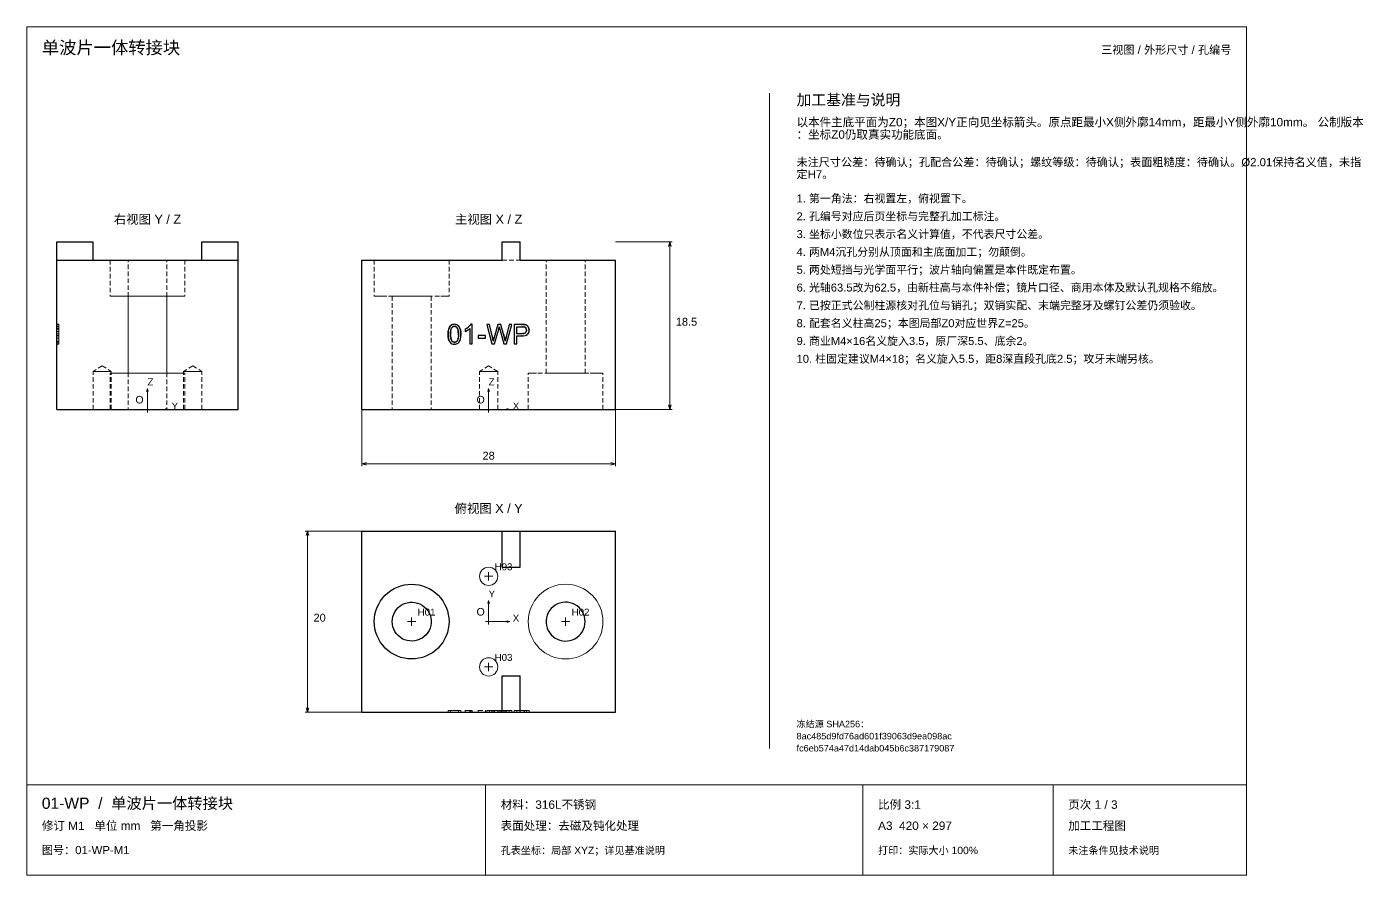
# Paper-space layout '01_三视图' of a CAD drawing. Header units: millimetres. Extents: x 8 to 451, y 8 to 289.
import ezdxf
from ezdxf.enums import TextEntityAlignment as Align

# ---------------------------------------------------------------- set-up
doc = ezdxf.new("R2010")
doc.units = ezdxf.units.MM
doc.linetypes.add('WP_HIDDEN', pattern=[2.3, 1.5, -0.8])
for name, color, linetype, lineweight in [('ANNOTATIONS', 7, 'CONTINUOUS', 18), ('HIDDEN', 7, 'WP_HIDDEN', 13), ('VISIBLE', 7, 'CONTINUOUS', 25)]:
    doc.layers.add(name, color=color, linetype=linetype, lineweight=lineweight)
doc.styles.add('CJK', font='Arial Unicode.ttf')

psp = doc.layouts.new('01_三视图')

# ---------------------------------------------------------------- linework, layer by layer
at = {"layer": 'ANNOTATIONS'}
for p, q in [((412, 289), (8, 289)), ((8, 289), (8, 8)), ((412, 8), (412, 289)), ((254, 50), (254, 267)), ((203, 217.75), (221.8, 217.75)), ((221, 217.75), (220.58, 216.25)), ((221, 162.25), (221, 217.75)), ((221, 217.75), (221.42, 216.25)), ((48, 169.25), (47.72, 168.25)), ((48, 162.25), (48, 169.25)), ((48, 169.25), (48.28, 168.25)), ((161, 169.25), (160.72, 168.25)), ((161, 162.25), (161, 169.25)), ((161, 169.25), (161.28, 168.25)), ((47, 162.25), (49, 162.25)), ((48, 161.25), (48, 163.25)), ((48, 162.25), (55, 162.25)), ((55, 162.25), (54, 162.53)), ((55, 162.25), (54, 161.97)), ((119, 162.25), (119, 143.45)), ((160, 162.25), (162, 162.25)), ((161, 161.25), (161, 163.25)), ((161, 162.25), (168, 162.25)), ((168, 162.25), (167, 162.53)), ((168, 162.25), (167, 161.97)), ((203, 162.25), (203, 143.45)), ((203, 162.25), (221.8, 162.25)), ((221, 162.25), (220.58, 163.75)), ((221, 162.25), (221.42, 163.75)), ((119, 144.25), (120.5, 144.67)), ((119, 144.25), (203, 144.25)), ((119, 144.25), (120.5, 143.83)), ((203, 144.25), (201.5, 144.67)), ((203, 144.25), (201.5, 143.83)), ((119, 122), (100.2, 122)), ((101, 122), (100.58, 120.5)), ((101, 62), (101, 122)), ((101, 122), (101.42, 120.5)), ((159.6, 107), (162.4, 107)), ((161, 105.6), (161, 108.4)), ((161, 99), (160.72, 98)), ((161, 92), (161, 99)), ((161, 99), (161.28, 98)), ((135.5, 90.6), (135.5, 93.4)), ((161, 91), (161, 93)), ((186.5, 90.6), (186.5, 93.4)), ((134.1, 92), (136.9, 92)), ((160, 92), (162, 92)), ((161, 92), (168, 92)), ((168, 92), (167, 92.28)), ((168, 92), (167, 91.72)), ((185.1, 92), (187.9, 92)), ((159.6, 77), (162.4, 77)), ((161, 75.6), (161, 78.4)), ((119, 62), (100.2, 62)), ((101, 62), (100.58, 63.5)), ((101, 62), (101.42, 63.5)), ((8, 38), (412, 38)), ((160, 8), (160, 38)), ((285, 8), (285, 38)), ((348, 8), (348, 38)), ((8, 8), (412, 8))]:
    psp.add_line(p, q, dxfattribs=at)
at = {"layer": 'HIDDEN'}
for points in [[(18, 211.75), (30, 211.75)], [(35.62, 211.75), (35.7, 211.75), (35.94, 211.75), (36.32, 211.75), (36.85, 211.75), (37.52, 211.75), (38.32, 211.75), (39.25, 211.75), (40.28, 211.75), (41.42, 211.75), (42.63, 211.75), (43.91, 211.75), (45.25, 211.75), (46.61, 211.75), (48, 211.75)], [(35.62, 211.75), (35.62, 199.75)], [(60.38, 211.75), (60.06, 211.75), (59.15, 211.75), (57.68, 211.75), (55.72, 211.75), (53.37, 211.75), (50.75, 211.75), (48, 211.75), (45.25, 211.75), (42.63, 211.75), (40.28, 211.75), (38.32, 211.75), (36.85, 211.75), (35.94, 211.75), (35.62, 211.75)], [(54.45, 211.75), (54.29, 211.75), (53.81, 211.75), (53.04, 211.75), (52.02, 211.75), (50.8, 211.75), (49.44, 211.75), (48, 211.75), (46.56, 211.75), (45.2, 211.75), (43.98, 211.75), (42.96, 211.75), (42.19, 211.75), (41.71, 211.75), (41.55, 211.75)], [(41.55, 211.75), (41.59, 211.75), (41.71, 211.75), (41.91, 211.75), (42.19, 211.75), (42.54, 211.75), (42.96, 211.75), (43.44, 211.75), (43.98, 211.75), (44.57, 211.75), (45.2, 211.75), (45.87, 211.75), (46.56, 211.75), (47.28, 211.75), (48, 211.75)], [(41.55, 174.25), (41.55, 211.75)], [(48, 211.75), (49.39, 211.75), (50.75, 211.75), (52.09, 211.75), (53.37, 211.75), (54.58, 211.75), (55.72, 211.75), (56.75, 211.75), (57.68, 211.75), (58.48, 211.75), (59.15, 211.75), (59.68, 211.75), (60.06, 211.75), (60.3, 211.75), (60.38, 211.75)], [(48, 211.75), (48.72, 211.75), (49.44, 211.75), (50.13, 211.75), (50.8, 211.75), (51.43, 211.75), (52.02, 211.75), (52.56, 211.75), (53.04, 211.75), (53.46, 211.75), (53.81, 211.75), (54.09, 211.75), (54.29, 211.75), (54.41, 211.75), (54.45, 211.75)], [(54.45, 174.25), (54.45, 211.75)], [(60.38, 211.75), (60.38, 199.75)], [(66, 211.75), (78, 211.75)], [(123.12, 211.75), (123.44, 211.75), (124.35, 211.75), (125.82, 211.75), (127.78, 211.75), (130.13, 211.75), (132.75, 211.75), (135.5, 211.75), (138.25, 211.75), (140.87, 211.75), (143.22, 211.75), (145.18, 211.75), (146.65, 211.75), (147.56, 211.75), (147.88, 211.75)], [(123.12, 211.75), (123.12, 199.75)], [(147.88, 211.75), (147.88, 199.75)], [(165.5, 211.75), (171.5, 211.75)], [(192.95, 211.75), (192.79, 211.75), (192.31, 211.75), (191.54, 211.75), (190.52, 211.75), (189.3, 211.75), (187.94, 211.75), (186.5, 211.75), (185.06, 211.75), (183.7, 211.75), (182.48, 211.75), (181.46, 211.75), (180.69, 211.75), (180.21, 211.75), (180.05, 211.75)], [(180.05, 174.25), (180.05, 211.75)], [(192.95, 174.25), (192.95, 211.75)], [(35.62, 199.75), (35.7, 199.75), (35.94, 199.75), (36.32, 199.75), (36.85, 199.75), (37.52, 199.75), (38.32, 199.75), (39.25, 199.75), (40.28, 199.75), (41.42, 199.75), (42.63, 199.75), (43.91, 199.75), (45.25, 199.75), (46.61, 199.75), (48, 199.75)], [(60.38, 199.75), (60.06, 199.75), (59.15, 199.75), (57.68, 199.75), (55.72, 199.75), (53.37, 199.75), (50.75, 199.75), (48, 199.75), (45.25, 199.75), (42.63, 199.75), (40.28, 199.75), (38.32, 199.75), (36.85, 199.75), (35.94, 199.75), (35.62, 199.75)], [(54.45, 199.75), (54.29, 199.75), (53.81, 199.75), (53.04, 199.75), (52.02, 199.75), (50.8, 199.75), (49.44, 199.75), (48, 199.75), (46.56, 199.75), (45.2, 199.75), (43.98, 199.75), (42.96, 199.75), (42.19, 199.75), (41.71, 199.75), (41.55, 199.75)], [(41.55, 199.75), (41.59, 199.75), (41.71, 199.75), (41.91, 199.75), (42.19, 199.75), (42.54, 199.75), (42.96, 199.75), (43.44, 199.75), (43.98, 199.75), (44.57, 199.75), (45.2, 199.75), (45.87, 199.75), (46.56, 199.75), (47.28, 199.75), (48, 199.75)], [(41.55, 199.75), (41.55, 162.25)], [(48, 199.75), (49.39, 199.75), (50.75, 199.75), (52.09, 199.75), (53.37, 199.75), (54.58, 199.75), (55.72, 199.75), (56.75, 199.75), (57.68, 199.75), (58.48, 199.75), (59.15, 199.75), (59.68, 199.75), (60.06, 199.75), (60.3, 199.75), (60.38, 199.75)], [(48, 199.75), (48.72, 199.75), (49.44, 199.75), (50.13, 199.75), (50.8, 199.75), (51.43, 199.75), (52.02, 199.75), (52.56, 199.75), (53.04, 199.75), (53.46, 199.75), (53.81, 199.75), (54.09, 199.75), (54.29, 199.75), (54.41, 199.75), (54.45, 199.75)], [(54.45, 199.75), (54.45, 162.25)], [(123.12, 199.75), (123.44, 199.75), (124.35, 199.75), (125.82, 199.75), (127.78, 199.75), (130.13, 199.75), (132.75, 199.75), (135.5, 199.75), (138.25, 199.75), (140.87, 199.75), (143.22, 199.75), (145.18, 199.75), (146.65, 199.75), (147.56, 199.75), (147.88, 199.75)], [(129.05, 199.75), (129.05, 162.25)], [(129.05, 199.75), (129.21, 199.75), (129.69, 199.75), (130.46, 199.75), (131.48, 199.75), (132.7, 199.75), (134.06, 199.75), (135.5, 199.75), (136.94, 199.75), (138.3, 199.75), (139.52, 199.75), (140.54, 199.75), (141.31, 199.75), (141.79, 199.75), (141.95, 199.75)], [(141.95, 199.75), (141.95, 162.25)], [(18, 190.45), (18, 190.43), (18, 190.36), (18, 190.24), (18, 190.07)], [(18, 190.24), (18, 190.4), (18, 190.45)], [(18, 183.96), (18, 190.45)], [(18, 190.45), (18, 189.59)], [(18, 190.45), (18.6, 190.45)], [(18, 190.42), (18, 183.96)], [(18, 190.42), (18, 186.27)], [(18, 187.15), (18, 190.42)], [(18, 190.42), (18, 186.06)], [(18, 186.19), (18, 190.42)], [(18, 190.36), (18, 190.41), (18, 190.42)], [(18, 190.42), (18.6, 190.42)], [(18.6, 190.07), (18.6, 190.24), (18.6, 190.36), (18.6, 190.43), (18.6, 190.45)], [(18.6, 190.45), (18.6, 190.4), (18.6, 190.24)], [(18.6, 189.59), (18.6, 190.45)], [(18.6, 190.45), (18.6, 183.96)], [(18.6, 190.42), (18.6, 186.19)], [(18.6, 186.06), (18.6, 190.42)], [(18.6, 190.42), (18.6, 187.15)], [(18.6, 186.27), (18.6, 190.42)], [(18.6, 190.42), (18.6, 183.96)], [(18.6, 190.42), (18.6, 190.41), (18.6, 190.36)], [(149.08, 190.37), (149.3, 190.42)], [(149.3, 190.42), (149.38, 190.43)], [(149.48, 190.44), (149.69, 190.45)], [(149.69, 190.45), (149.88, 190.44)], [(149.88, 190.44), (149.94, 190.44)], [(150.15, 190.4), (150.39, 190.34), (150.61, 190.24)], [(172.07, 190.42), (172.42, 190.41)], [(172.75, 190.38), (172.9, 190.36)], [(18, 190.06), (18, 190.25), (18, 190.36)], [(18, 190.36), (18.6, 190.36)], [(18, 189.64), (18, 189.98), (18, 190.24)], [(18, 190.07), (18, 189.86), (18, 189.61), (18, 189.32), (18, 188.99)], [(18, 189.44), (18, 189.79), (18, 190.06)], [(18, 189.79), (18, 189.76), (18, 189.66), (18, 189.5), (18, 189.27)], [(18, 189.79), (18.6, 189.79)], [(18, 189.33), (18, 189.53), (18, 189.68), (18, 189.76), (18, 189.79)], [(18, 187.35), (18, 189.66)], [(18, 189.66), (18.6, 189.66)], [(18, 189.66), (18, 189.6)], [(18, 188.68), (18, 189.2), (18, 189.64)], [(18, 188.88), (18, 189.23), (18, 189.64)], [(18, 189.64), (18, 189.54), (18, 189.38), (18, 189.16), (18, 188.88)], [(18, 189.64), (18.6, 189.64)], [(18, 189.6), (18, 189.46), (18, 189.22)], [(18, 189.6), (18.6, 189.6)], [(18, 189.59), (18, 189.17), (18, 188.83)], [(18, 188.55), (18, 189.01), (18, 189.44)], [(18, 187.15), (18, 187.81), (18, 188.41), (18, 188.93), (18, 189.15), (18, 189.33)], [(18, 189.27), (18, 189.1), (18, 188.89), (18, 188.39), (18, 187.8), (18, 187.15)], [(18, 189.22), (18, 188.9), (18, 188.53)], [(18, 189.02), (18, 183.96)], [(18, 188.47), (18, 189.02)], [(18, 189.02), (18.6, 189.02)], [(18, 188.99), (18, 188.6), (18, 188.15), (18, 187.67), (18, 187.15)], [(18, 183.96), (18, 188.88)], [(18, 188.83), (18, 188.06)], [(18, 188.83), (18.6, 188.83)], [(18, 187.15), (18, 187.59), (18, 187.99), (18, 188.36), (18, 188.68)], [(18, 187.16), (18, 187.46), (18, 187.8), (18, 188.55)], [(18, 188.53), (18, 188.03), (18, 187.83), (18, 187.66)], [(18, 188.06), (18, 188.23), (18, 188.47)], [(18, 188.06), (18.6, 188.06)], [(18, 187.66), (18, 187.52), (18, 187.42), (18, 187.37), (18, 187.35)], [(18, 187.35), (18.6, 187.35)], [(18, 186.59), (18, 186.62), (18, 186.72), (18, 186.89), (18, 187.16)], [(18, 187.15), (18, 186.38), (18, 185.67), (18, 185.04), (18, 184.76), (18, 184.52)], [(18, 185.31), (18, 185.71), (18, 186.15), (18, 186.63), (18, 187.15)], [(18, 184.86), (18, 185.99), (18, 187.15)], [(18, 185.03), (18, 185.2), (18, 185.4), (18, 185.9), (18, 186.49), (18, 187.15)], [(18, 187.15), (18, 186.5), (18, 185.91), (18, 185.41), (18, 185.2), (18, 185.03)], [(18, 186.7), (18, 185.9)], [(18, 186.7), (18.6, 186.7)], [(18, 183.96), (18, 186.59)], [(18, 186.59), (18.6, 186.59)], [(18, 186.27), (18, 185.53), (18, 184.86)], [(18, 184.86), (18, 186.19)], [(18, 186.06), (18, 186), (18, 185.91), (18, 185.65), (18, 185.29), (18, 184.86)], [(18.6, 190.36), (18.6, 190.25), (18.6, 190.06)], [(18.6, 190.24), (18.6, 189.98), (18.6, 189.64)], [(18.6, 188.99), (18.6, 189.32), (18.6, 189.61), (18.6, 189.86), (18.6, 190.07)], [(18.6, 190.06), (18.6, 189.79), (18.6, 189.44)], [(18.6, 189.27), (18.6, 189.5), (18.6, 189.66), (18.6, 189.76), (18.6, 189.79)], [(18.6, 189.79), (18.6, 189.76), (18.6, 189.68), (18.6, 189.53), (18.6, 189.33)], [(18.6, 189.66), (18.6, 187.35)], [(18.6, 189.6), (18.6, 189.66)], [(18.6, 189.64), (18.6, 189.2), (18.6, 188.68)], [(18.6, 188.88), (18.6, 189.16), (18.6, 189.38), (18.6, 189.54), (18.6, 189.64)], [(18.6, 189.64), (18.6, 189.23), (18.6, 188.88)], [(18.6, 189.22), (18.6, 189.46), (18.6, 189.6)], [(18.6, 188.83), (18.6, 189.17), (18.6, 189.59)], [(18.6, 189.44), (18.6, 189.01), (18.6, 188.55)], [(18.6, 189.33), (18.6, 189.17), (18.6, 188.97), (18.6, 188.75), (18.6, 188.49), (18.6, 188.2), (18.6, 187.88), (18.6, 187.53), (18.6, 187.15)], [(18.6, 187.15), (18.6, 187.53), (18.6, 187.88), (18.6, 188.19), (18.6, 188.48), (18.6, 188.72), (18.6, 188.94), (18.6, 189.12), (18.6, 189.27)], [(18.6, 188.53), (18.6, 188.9), (18.6, 189.22)], [(18.6, 183.96), (18.6, 189.02)], [(18.6, 189.02), (18.6, 188.47)], [(18.6, 187.15), (18.6, 187.69), (18.6, 188.18), (18.6, 188.62), (18.6, 188.99)], [(18.6, 183.96), (18.6, 188.88)], [(18.6, 188.06), (18.6, 188.83)], [(18.6, 188.68), (18.6, 188.37), (18.6, 188.01), (18.6, 187.6), (18.6, 187.15)], [(18.6, 188.55), (18.6, 188.16), (18.6, 187.79), (18.6, 187.46), (18.6, 187.16)], [(18.6, 187.66), (18.6, 187.83), (18.6, 188.03), (18.6, 188.26), (18.6, 188.53)], [(18.6, 188.47), (18.6, 188.23), (18.6, 188.06)], [(18.6, 187.35), (18.6, 187.37), (18.6, 187.43), (18.6, 187.52), (18.6, 187.66)], [(18.6, 187.16), (18.6, 186.91), (18.6, 186.73), (18.6, 186.62), (18.6, 186.59)], [(18.6, 187.15), (18.6, 186.61), (18.6, 186.12), (18.6, 185.69), (18.6, 185.31)], [(18.6, 184.52), (18.6, 184.74), (18.6, 184.99), (18.6, 185.27), (18.6, 185.58), (18.6, 185.92), (18.6, 186.3), (18.6, 186.71), (18.6, 187.15)], [(18.6, 187.15), (18.6, 185.97), (18.6, 184.86)], [(18.6, 187.15), (18.6, 186.77), (18.6, 186.42), (18.6, 186.1), (18.6, 185.82), (18.6, 185.57), (18.6, 185.36), (18.6, 185.18), (18.6, 185.03)], [(18.6, 185.03), (18.6, 185.18), (18.6, 185.36), (18.6, 185.58), (18.6, 185.83), (18.6, 186.11), (18.6, 186.42), (18.6, 186.77), (18.6, 187.15)], [(18.6, 186.7), (18.6, 185.9)], [(18.6, 186.59), (18.6, 183.96)], [(18.6, 184.86), (18.6, 185.52), (18.6, 186.27)], [(18.6, 186.19), (18.6, 184.86)], [(18.6, 184.86), (18.6, 185.33), (18.6, 185.68), (18.6, 185.92), (18.6, 186.06)], [(147.59, 187.15), (147.59, 187.27)], [(147.7, 188.51), (147.78, 188.87)], [(148.34, 189.9), (148.52, 190.07)], [(148.4, 187.38), (148.4, 187.28)], [(148.41, 186.8), (148.44, 186.27)], [(148.46, 188.17), (148.43, 187.88)], [(148.74, 189.22), (148.57, 188.77), (148.46, 188.18)], [(148.72, 190.21), (148.76, 190.23)], [(149.45, 189.77), (149.14, 189.65), (148.89, 189.43)], [(150.54, 189.36), (150.25, 189.63), (150.09, 189.71), (149.92, 189.77)], [(150.61, 190.24), (150.81, 190.11)], [(150.86, 190.08), (151.08, 189.87)], [(150.91, 185.92), (150.98, 186.85)], [(151.25, 189.64), (151.44, 189.3), (151.59, 188.91)], [(151.8, 186.8), (151.73, 186.06), (151.61, 185.44)], [(151.66, 188.68), (151.68, 188.55)], [(151.69, 188.55), (151.74, 188.24)], [(151.8, 187.27), (151.8, 187.15)], [(153.22, 188.83), (153.81, 189.15)], [(153.66, 188.25), (153.22, 188.06)], [(153.81, 188.34), (153.7, 188.28)], [(154.8, 189.02), (154.56, 188.81), (154.26, 188.6)], [(154.81, 190.03), (154.95, 190.22)], [(162.65, 185.46), (162.8, 186.06)], [(164.45, 189.34), (164.33, 188.88)], [(164.6, 189.33), (164.52, 189.64)], [(164.6, 189.32), (164.6, 189.33)], [(166.07, 186.84), (166.11, 186.7)], [(166.11, 186.7), (166.27, 186.02)], [(166.71, 185.89), (166.75, 186.04)], [(172.01, 187.35), (172.41, 187.37)], [(172.62, 189.63), (172.2, 189.66)], [(173.89, 187.16), (173.6, 186.93), (173.23, 186.75), (172.76, 186.64), (172.21, 186.59)], [(172.68, 187.42), (172.97, 187.52)], [(173.15, 189.42), (173.01, 189.51)], [(173.18, 187.66), (173.36, 187.86), (173.47, 188.1)], [(173.29, 190.26), (173.51, 190.17), (173.7, 190.06)], [(173.43, 189.05), (173.33, 189.22)], [(173.5, 188.85), (173.48, 188.9)], [(173.52, 188.7), (173.5, 188.85)], [(173.51, 188.28), (173.53, 188.41)], [(173.53, 188.6), (173.52, 188.7)], [(173.84, 189.95), (174, 189.78), (174.13, 189.59)], [(174.14, 189.57), (174.22, 189.44)], [(174.29, 189.27), (174.4, 188.8)], [(174.41, 188.55), (174.39, 188.19), (174.3, 187.85)], [(18, 185.9), (18.6, 185.9)], [(18, 184.23), (18, 184.44), (18, 184.7), (18, 184.99), (18, 185.31)], [(18, 184.5), (18, 184.54), (18, 184.64), (18, 184.8), (18, 185.03)], [(18, 185.03), (18, 184.8), (18, 184.64), (18, 184.54), (18, 184.5)], [(18, 184.86), (18.6, 184.86)], [(18, 184.52), (18, 184.23), (18, 184.02), (18, 183.89), (18, 183.85)], [(18, 184.5), (18.6, 184.5)], [(18, 183.85), (18, 183.87), (18, 183.94), (18, 184.06), (18, 184.23)], [(18, 183.96), (18.6, 183.96)], [(18, 183.85), (18.6, 183.85)], [(18.6, 185.31), (18.6, 184.98), (18.6, 184.69), (18.6, 184.44), (18.6, 184.23)], [(18.6, 185.03), (18.6, 184.8), (18.6, 184.63), (18.6, 184.54), (18.6, 184.5)], [(18.6, 184.5), (18.6, 184.54), (18.6, 184.63), (18.6, 184.8), (18.6, 185.03)], [(18.6, 183.85), (18.6, 183.89), (18.6, 184.02), (18.6, 184.23), (18.6, 184.52)], [(18.6, 184.23), (18.6, 184.06), (18.6, 183.95), (18.6, 183.87), (18.6, 183.85)], [(149.69, 183.85), (149.25, 183.89), (148.86, 184.02), (148.52, 184.23), (148.23, 184.52)], [(148.85, 184.93), (149.13, 184.67), (149.29, 184.58), (149.46, 184.53)], [(149.93, 184.53), (150.1, 184.59), (150.26, 184.67), (150.54, 184.94)], [(150.59, 184.05), (150.29, 183.93), (149.96, 183.86)], [(150.87, 184.23), (150.61, 184.06)], [(150.68, 185.14), (150.84, 185.57)], [(151.48, 185.07), (151.21, 184.6), (151.05, 184.4), (150.87, 184.23)], [(151.52, 185.19), (151.48, 185.07)], [(162.38, 185.53), (162.51, 184.86)], [(166.29, 185.94), (166.44, 185.15)], [(166.49, 184.86), (166.59, 185.33)], [(166.6, 185.4), (166.65, 185.62)], [(166.65, 185.62), (166.67, 185.71)], [(33, 176.66), (29.98, 174.85)], [(29.98, 174.85), (30, 174.85), (30.06, 174.85), (30.15, 174.85), (30.28, 174.85), (30.45, 174.85), (30.64, 174.85), (30.87, 174.85), (31.12, 174.85), (31.4, 174.85), (31.69, 174.85), (32, 174.85), (32.33, 174.85), (32.66, 174.85), (33, 174.85)], [(29.98, 162.25), (29.98, 174.85)], [(36.02, 174.85), (35.94, 174.85), (35.72, 174.85), (35.36, 174.85), (34.88, 174.85), (34.31, 174.85), (33.67, 174.85), (33, 174.85), (32.33, 174.85), (31.69, 174.85), (31.12, 174.85), (30.64, 174.85), (30.28, 174.85), (30.06, 174.85), (29.98, 174.85)], [(33, 176.66), (36.02, 174.85)], [(33, 174.85), (33.34, 174.85), (33.67, 174.85), (34, 174.85), (34.31, 174.85), (34.6, 174.85), (34.88, 174.85), (35.13, 174.85), (35.36, 174.85), (35.55, 174.85), (35.72, 174.85), (35.85, 174.85), (35.94, 174.85), (36, 174.85), (36.02, 174.85)], [(35.62, 174.25), (35.7, 174.25), (35.94, 174.25), (36.32, 174.25), (36.85, 174.25), (37.52, 174.25), (38.32, 174.25), (39.25, 174.25), (40.28, 174.25), (41.42, 174.25), (42.63, 174.25), (43.91, 174.25), (45.25, 174.25), (46.61, 174.25), (48, 174.25)], [(35.62, 162.25), (35.62, 174.25)], [(60.38, 174.25), (60.06, 174.25), (59.15, 174.25), (57.68, 174.25), (55.72, 174.25), (53.37, 174.25), (50.75, 174.25), (48, 174.25), (45.25, 174.25), (42.63, 174.25), (40.28, 174.25), (38.32, 174.25), (36.85, 174.25), (35.94, 174.25), (35.62, 174.25)], [(36.02, 162.25), (36.02, 174.85)], [(54.45, 174.25), (54.29, 174.25), (53.81, 174.25), (53.04, 174.25), (52.02, 174.25), (50.8, 174.25), (49.44, 174.25), (48, 174.25), (46.56, 174.25), (45.2, 174.25), (43.98, 174.25), (42.96, 174.25), (42.19, 174.25), (41.71, 174.25), (41.55, 174.25)], [(41.55, 174.25), (41.59, 174.25), (41.71, 174.25), (41.91, 174.25), (42.19, 174.25), (42.54, 174.25), (42.96, 174.25), (43.44, 174.25), (43.98, 174.25), (44.57, 174.25), (45.2, 174.25), (45.87, 174.25), (46.56, 174.25), (47.28, 174.25), (48, 174.25)], [(48, 174.25), (48.72, 174.25), (49.44, 174.25), (50.13, 174.25), (50.8, 174.25), (51.43, 174.25), (52.02, 174.25), (52.56, 174.25), (53.04, 174.25), (53.46, 174.25), (53.81, 174.25), (54.09, 174.25), (54.29, 174.25), (54.41, 174.25), (54.45, 174.25)], [(48, 174.25), (49.39, 174.25), (50.75, 174.25), (52.09, 174.25), (53.37, 174.25), (54.58, 174.25), (55.72, 174.25), (56.75, 174.25), (57.68, 174.25), (58.48, 174.25), (59.15, 174.25), (59.68, 174.25), (60.06, 174.25), (60.3, 174.25), (60.38, 174.25)], [(63, 176.66), (59.98, 174.85)], [(66.02, 174.85), (65.94, 174.85), (65.72, 174.85), (65.36, 174.85), (64.88, 174.85), (64.31, 174.85), (63.67, 174.85), (63, 174.85), (62.33, 174.85), (61.69, 174.85), (61.12, 174.85), (60.64, 174.85), (60.28, 174.85), (60.06, 174.85), (59.98, 174.85)], [(59.98, 174.85), (60, 174.85), (60.06, 174.85), (60.15, 174.85), (60.28, 174.85), (60.45, 174.85), (60.64, 174.85), (60.87, 174.85), (61.12, 174.85), (61.4, 174.85), (61.69, 174.85), (62, 174.85), (62.33, 174.85), (62.66, 174.85), (63, 174.85)], [(59.98, 162.25), (59.98, 174.85)], [(60.38, 162.25), (60.38, 174.25)], [(63, 176.66), (66.02, 174.85)], [(63, 174.85), (63.34, 174.85), (63.67, 174.85), (64, 174.85), (64.31, 174.85), (64.6, 174.85), (64.88, 174.85), (65.13, 174.85), (65.36, 174.85), (65.55, 174.85), (65.72, 174.85), (65.85, 174.85), (65.94, 174.85), (66, 174.85), (66.02, 174.85)], [(66.02, 162.25), (66.02, 174.85)], [(161, 176.66), (157.99, 174.85)], [(164.01, 174.85), (163.94, 174.85), (163.72, 174.85), (163.36, 174.85), (162.88, 174.85), (162.31, 174.85), (161.67, 174.85), (161, 174.85), (160.33, 174.85), (159.69, 174.85), (159.12, 174.85), (158.64, 174.85), (158.28, 174.85), (158.06, 174.85), (157.99, 174.85)], [(157.99, 162.25), (157.99, 174.85)], [(164.01, 174.85), (161, 176.66)], [(164.01, 162.25), (164.01, 174.85)], [(198.88, 174.25), (198.56, 174.25), (197.65, 174.25), (196.18, 174.25), (194.22, 174.25), (191.87, 174.25), (189.25, 174.25), (186.5, 174.25), (183.75, 174.25), (181.13, 174.25), (178.78, 174.25), (176.82, 174.25), (175.35, 174.25), (174.44, 174.25), (174.12, 174.25)], [(174.12, 162.25), (174.12, 174.25)], [(192.95, 174.25), (192.79, 174.25), (192.31, 174.25), (191.54, 174.25), (190.52, 174.25), (189.3, 174.25), (187.94, 174.25), (186.5, 174.25), (185.06, 174.25), (183.7, 174.25), (182.48, 174.25), (181.46, 174.25), (180.69, 174.25), (180.21, 174.25), (180.05, 174.25)], [(198.88, 162.25), (198.88, 174.25)], [(29.98, 162.25), (30, 162.25), (30.06, 162.25), (30.15, 162.25), (30.28, 162.25), (30.45, 162.25), (30.64, 162.25), (30.87, 162.25), (31.12, 162.25), (31.4, 162.25), (31.69, 162.25), (32, 162.25), (32.33, 162.25), (32.66, 162.25), (33, 162.25)], [(36.02, 162.25), (35.94, 162.25), (35.72, 162.25), (35.36, 162.25), (34.88, 162.25), (34.31, 162.25), (33.67, 162.25), (33, 162.25), (32.33, 162.25), (31.69, 162.25), (31.12, 162.25), (30.64, 162.25), (30.28, 162.25), (30.06, 162.25), (29.98, 162.25)], [(33, 162.25), (33.34, 162.25), (33.67, 162.25), (34, 162.25), (34.31, 162.25), (34.6, 162.25), (34.88, 162.25), (35.13, 162.25), (35.36, 162.25), (35.55, 162.25), (35.72, 162.25), (35.85, 162.25), (35.94, 162.25), (36, 162.25), (36.02, 162.25)], [(35.62, 162.25), (35.7, 162.25), (35.94, 162.25), (36.32, 162.25), (36.85, 162.25), (37.52, 162.25), (38.32, 162.25), (39.25, 162.25), (40.28, 162.25), (41.42, 162.25), (42.63, 162.25), (43.91, 162.25), (45.25, 162.25), (46.61, 162.25), (48, 162.25)], [(60.38, 162.25), (60.06, 162.25), (59.15, 162.25), (57.68, 162.25), (55.72, 162.25), (53.37, 162.25), (50.75, 162.25), (48, 162.25), (45.25, 162.25), (42.63, 162.25), (40.28, 162.25), (38.32, 162.25), (36.85, 162.25), (35.94, 162.25), (35.62, 162.25)], [(54.45, 162.25), (54.29, 162.25), (53.81, 162.25), (53.04, 162.25), (52.02, 162.25), (50.8, 162.25), (49.44, 162.25), (48, 162.25), (46.56, 162.25), (45.2, 162.25), (43.98, 162.25), (42.96, 162.25), (42.19, 162.25), (41.71, 162.25), (41.55, 162.25)], [(41.55, 162.25), (41.59, 162.25), (41.71, 162.25), (41.91, 162.25), (42.19, 162.25), (42.54, 162.25), (42.96, 162.25), (43.44, 162.25), (43.98, 162.25), (44.57, 162.25), (45.2, 162.25), (45.87, 162.25), (46.56, 162.25), (47.28, 162.25), (48, 162.25)], [(48, 162.25), (48.72, 162.25), (49.44, 162.25), (50.13, 162.25), (50.8, 162.25), (51.43, 162.25), (52.02, 162.25), (52.56, 162.25), (53.04, 162.25), (53.46, 162.25), (53.81, 162.25), (54.09, 162.25), (54.29, 162.25), (54.41, 162.25), (54.45, 162.25)], [(48, 162.25), (49.39, 162.25), (50.75, 162.25), (52.09, 162.25), (53.37, 162.25), (54.58, 162.25), (55.72, 162.25), (56.75, 162.25), (57.68, 162.25), (58.48, 162.25), (59.15, 162.25), (59.68, 162.25), (60.06, 162.25), (60.3, 162.25), (60.38, 162.25)], [(66.02, 162.25), (65.94, 162.25), (65.72, 162.25), (65.36, 162.25), (64.88, 162.25), (64.31, 162.25), (63.67, 162.25), (63, 162.25), (62.33, 162.25), (61.69, 162.25), (61.12, 162.25), (60.64, 162.25), (60.28, 162.25), (60.06, 162.25), (59.98, 162.25)], [(59.98, 162.25), (60, 162.25), (60.06, 162.25), (60.15, 162.25), (60.28, 162.25), (60.45, 162.25), (60.64, 162.25), (60.87, 162.25), (61.12, 162.25), (61.4, 162.25), (61.69, 162.25), (62, 162.25), (62.33, 162.25), (62.66, 162.25), (63, 162.25)], [(63, 162.25), (63.34, 162.25), (63.67, 162.25), (64, 162.25), (64.31, 162.25), (64.6, 162.25), (64.88, 162.25), (65.13, 162.25), (65.36, 162.25), (65.55, 162.25), (65.72, 162.25), (65.85, 162.25), (65.94, 162.25), (66, 162.25), (66.02, 162.25)], [(129.05, 162.25), (129.21, 162.25), (129.69, 162.25), (130.46, 162.25), (131.48, 162.25), (132.7, 162.25), (134.06, 162.25), (135.5, 162.25), (136.94, 162.25), (138.3, 162.25), (139.52, 162.25), (140.54, 162.25), (141.31, 162.25), (141.79, 162.25), (141.95, 162.25)], [(164.01, 162.25), (163.94, 162.25), (163.72, 162.25), (163.36, 162.25), (162.88, 162.25), (162.31, 162.25), (161.67, 162.25), (161, 162.25), (160.33, 162.25), (159.69, 162.25), (159.12, 162.25), (158.64, 162.25), (158.28, 162.25), (158.06, 162.25), (157.99, 162.25)], [(198.88, 162.25), (198.56, 162.25), (197.65, 162.25), (196.18, 162.25), (194.22, 162.25), (191.87, 162.25), (189.25, 162.25), (186.5, 162.25), (183.75, 162.25), (181.13, 162.25), (178.78, 162.25), (176.82, 162.25), (175.35, 162.25), (174.44, 162.25), (174.12, 162.25)], [(119, 122), (203, 122)], [(164.01, 107), (163.96, 107.59), (163.79, 108.15), (163.51, 108.68), (163.13, 109.13), (162.68, 109.51), (162.15, 109.79), (161.59, 109.96), (161, 110.01), (160.41, 109.96), (159.85, 109.79), (159.32, 109.51), (158.87, 109.13), (158.49, 108.68), (158.21, 108.15), (158.04, 107.59), (157.99, 107), (158.04, 106.41), (158.21, 105.85), (158.49, 105.32), (158.87, 104.87), (159.32, 104.49), (159.85, 104.21), (160.41, 104.04), (161, 103.98), (161.59, 104.04), (162.15, 104.21), (162.68, 104.49), (163.13, 104.87), (163.51, 105.32), (163.79, 105.85), (163.96, 106.41), (164.01, 107)], [(198.88, 92), (198.82, 93.21), (198.64, 94.41), (198.34, 95.59), (197.93, 96.74), (197.41, 97.83), (196.79, 98.88), (196.07, 99.85), (195.25, 100.75), (194.35, 101.57), (193.38, 102.29), (192.33, 102.91), (191.24, 103.43), (190.09, 103.84), (188.91, 104.14), (187.71, 104.32), (186.5, 104.38), (185.29, 104.32), (184.09, 104.14), (182.91, 103.84), (181.76, 103.43), (180.67, 102.91), (179.62, 102.29), (178.65, 101.57), (177.75, 100.75), (176.93, 99.85), (176.21, 98.88), (175.59, 97.83), (175.07, 96.74), (174.66, 95.59), (174.36, 94.41), (174.18, 93.21), (174.12, 92), (174.18, 90.79), (174.36, 89.59), (174.66, 88.41), (175.07, 87.26), (175.59, 86.17), (176.21, 85.12), (176.93, 84.15), (177.75, 83.25), (178.65, 82.43), (179.62, 81.71), (180.67, 81.09), (181.76, 80.57), (182.91, 80.16), (184.09, 79.86), (185.29, 79.68), (186.5, 79.62), (187.71, 79.68), (188.91, 79.86), (190.09, 80.16), (191.24, 80.57), (192.33, 81.09), (193.38, 81.71), (194.35, 82.43), (195.25, 83.25), (196.07, 84.15), (196.79, 85.12), (197.41, 86.17), (197.93, 87.26), (198.34, 88.41), (198.64, 89.59), (198.82, 90.79), (198.88, 92)], [(164.01, 77), (163.96, 77.59), (163.79, 78.15), (163.51, 78.68), (163.13, 79.13), (162.68, 79.51), (162.15, 79.79), (161.59, 79.96), (161, 80.02), (160.41, 79.96), (159.85, 79.79), (159.32, 79.51), (158.87, 79.13), (158.49, 78.68), (158.21, 78.15), (158.04, 77.59), (157.99, 77), (158.04, 76.41), (158.21, 75.85), (158.49, 75.32), (158.87, 74.87), (159.32, 74.49), (159.85, 74.21), (160.41, 74.04), (161, 73.98), (161.59, 74.04), (162.15, 74.21), (162.68, 74.49), (163.13, 74.87), (163.51, 75.32), (163.79, 75.85), (163.96, 76.41), (164.01, 77)], [(119, 62), (203, 62)], [(148.23, 62.6), (147.95, 62.6), (147.75, 62.6), (147.63, 62.6), (147.59, 62.6)], [(147.59, 62), (147.59, 62.6)], [(147.59, 62.6), (147.65, 62.6), (147.82, 62.6)], [(147.82, 62), (147.71, 62), (147.64, 62), (147.59, 62)], [(147.59, 62), (147.62, 62), (147.73, 62), (147.92, 62), (148.23, 62)], [(147.82, 62.6), (148.12, 62.6), (148.52, 62.6)], [(148.52, 62), (148.3, 62), (148.11, 62), (147.82, 62)], [(149.69, 62.6), (149.25, 62.6), (148.86, 62.6), (148.52, 62.6), (148.23, 62.6)], [(148.23, 62), (148.52, 62), (148.86, 62), (149.26, 62), (149.69, 62)], [(148.4, 62.6), (148.43, 62.6), (148.49, 62.6), (148.61, 62.6), (148.77, 62.6)], [(148.81, 62.6), (148.63, 62.6), (148.5, 62.6), (148.43, 62.6), (148.4, 62.6)], [(148.4, 62), (148.4, 62.6)], [(148.77, 62), (148.6, 62), (148.48, 62), (148.42, 62), (148.4, 62)], [(148.4, 62), (148.42, 62), (148.49, 62), (148.62, 62), (148.81, 62)], [(148.52, 62.6), (148.77, 62.6), (149.05, 62.6), (149.36, 62.6), (149.69, 62.6)], [(149.69, 62), (149.05, 62), (148.52, 62)], [(148.77, 62.6), (149.19, 62.6), (149.69, 62.6)], [(149.69, 62), (149.19, 62), (148.77, 62)], [(149.68, 62.6), (149.19, 62.6), (148.81, 62.6)], [(148.81, 62), (149.19, 62), (149.68, 62)], [(150.61, 62.6), (150.19, 62.6), (149.68, 62.6)], [(149.68, 62), (150.2, 62), (150.61, 62)], [(149.69, 62.6), (150.18, 62.6), (150.61, 62.6)], [(150.87, 62.6), (150.62, 62.6), (150.34, 62.6), (150.03, 62.6), (149.69, 62.6)], [(149.69, 62.6), (150.2, 62.6), (150.61, 62.6)], [(149.69, 62), (150.34, 62), (150.62, 62), (150.87, 62)], [(150.61, 62), (150.18, 62), (149.69, 62)], [(150.61, 62), (150.2, 62), (149.69, 62)], [(150.61, 62.6), (150.96, 62.6), (151.25, 62.6)], [(150.61, 62.6), (150.78, 62.6), (150.89, 62.6), (150.96, 62.6), (150.99, 62.6)], [(151.25, 62), (150.96, 62), (150.61, 62)], [(150.99, 62), (150.97, 62), (150.91, 62), (150.79, 62), (150.61, 62)], [(150.61, 62), (150.79, 62), (150.91, 62), (150.97, 62), (150.99, 62)], [(151.57, 62.6), (151.28, 62.6), (150.87, 62.6)], [(150.87, 62), (151.09, 62), (151.28, 62), (151.44, 62), (151.57, 62)], [(150.99, 62), (150.99, 62.6)], [(151.25, 62.6), (151.48, 62.6), (151.66, 62.6)], [(151.66, 62), (151.48, 62), (151.25, 62)], [(151.8, 62.6), (151.74, 62.6), (151.57, 62.6)], [(151.57, 62), (151.67, 62), (151.75, 62), (151.8, 62)], [(151.66, 62.6), (151.76, 62.6), (151.8, 62.6)], [(151.8, 62), (151.77, 62), (151.66, 62)], [(151.8, 62), (151.8, 62.6)], [(154.05, 62.6), (153.61, 62.6), (153.22, 62.6)], [(153.22, 62), (153.22, 62.6)], [(153.22, 62.6), (153.84, 62.6), (154.38, 62.6)], [(154.38, 62), (153.84, 62), (153.22, 62)], [(153.22, 62), (153.61, 62), (154.05, 62)], [(154.8, 62.6), (154.47, 62.6), (154.05, 62.6)], [(154.05, 62), (154.47, 62), (154.8, 62)], [(154.38, 62.6), (154.61, 62.6), (154.81, 62.6), (154.96, 62.6), (155.09, 62.6)], [(155.09, 62), (154.96, 62), (154.8, 62), (154.61, 62), (154.38, 62)], [(154.8, 62), (154.8, 62.6)], [(155.6, 62.6), (154.8, 62.6)], [(154.8, 62), (155.6, 62)], [(155.09, 62), (155.09, 62.6)], [(155.09, 62.6), (155.6, 62.6)], [(155.6, 62), (155.09, 62)], [(155.6, 62), (155.6, 62.6)], [(157.54, 62), (157.54, 62.6)], [(157.54, 62.6), (159.98, 62.6)], [(159.98, 62), (157.54, 62)], [(159.98, 62), (159.98, 62.6)], [(160.37, 62), (160.37, 62.6)], [(160.37, 62.6), (161.25, 62.6)], [(162.09, 62.6), (160.37, 62.6)], [(161.25, 62), (160.37, 62)], [(160.37, 62), (162.09, 62)], [(161.25, 62), (161.25, 62.6)], [(161.25, 62.6), (162.23, 62.6)], [(162.23, 62), (161.25, 62)], [(162.96, 62.6), (162.09, 62.6)], [(162.09, 62), (162.09, 62.6)], [(162.09, 62), (162.96, 62)], [(162.23, 62.6), (162.51, 62.6)], [(162.51, 62), (162.23, 62)], [(162.51, 62), (162.51, 62.6)], [(162.51, 62.6), (162.7, 62.6), (162.8, 62.6)], [(162.8, 62), (162.69, 62), (162.51, 62)], [(162.8, 62.6), (164.03, 62.6)], [(164.03, 62), (162.8, 62)], [(164.33, 62.6), (162.96, 62.6)], [(162.96, 62), (162.96, 62.6)], [(162.96, 62), (164.33, 62)], [(164.03, 62), (164.03, 62.6)], [(164.03, 62.6), (165.06, 62.6)], [(165.06, 62), (164.03, 62)], [(164.52, 62.6), (164.33, 62.6)], [(164.33, 62), (164.52, 62)], [(164.72, 62.6), (164.59, 62.6), (164.52, 62.6)], [(164.52, 62), (164.52, 62.6)], [(164.52, 62), (164.59, 62), (164.72, 62)], [(166.09, 62.6), (164.72, 62.6)], [(164.72, 62), (166.09, 62)], [(165.06, 62), (165.06, 62.6)], [(165.06, 62.6), (165.98, 62.6)], [(165.98, 62), (165.06, 62)], [(165.98, 62.6), (166.28, 62.6), (166.49, 62.6)], [(166.49, 62), (166.28, 62), (165.98, 62)], [(166.91, 62.6), (166.09, 62.6)], [(166.09, 62), (166.09, 62.6)], [(166.09, 62), (166.91, 62)], [(166.49, 62), (166.49, 62.6)], [(166.49, 62.6), (166.63, 62.6), (166.81, 62.6)], [(166.81, 62), (166.63, 62), (166.49, 62)], [(166.81, 62.6), (167.82, 62.6)], [(167.82, 62), (166.81, 62)], [(168.68, 62.6), (166.91, 62.6)], [(166.91, 62), (166.91, 62.6)], [(166.91, 62), (168.68, 62)], [(167.82, 62), (167.82, 62.6)], [(167.82, 62.6), (168.68, 62.6)], [(168.68, 62), (167.82, 62)], [(168.68, 62), (168.68, 62.6)], [(169.48, 62), (169.48, 62.6)], [(169.48, 62.6), (171.92, 62.6)], [(170.34, 62.6), (169.48, 62.6)], [(171.92, 62), (169.48, 62)], [(169.48, 62), (170.34, 62)], [(171.99, 62.6), (170.34, 62.6)], [(170.34, 62), (170.34, 62.6)], [(170.34, 62.6), (172.01, 62.6)], [(171.99, 62.6), (170.34, 62.6)], [(170.34, 62), (171.99, 62)], [(172.01, 62), (170.34, 62)], [(170.34, 62), (171.99, 62)], [(171.92, 62.6), (172.22, 62.6), (172.49, 62.6), (172.71, 62.6), (172.9, 62.6)], [(172.9, 62), (172.71, 62), (172.48, 62), (172.21, 62), (171.92, 62)], [(173.89, 62.6), (173.57, 62.6), (173.15, 62.6), (172.63, 62.6), (171.99, 62.6)], [(172.79, 62.6), (172.66, 62.6), (172.48, 62.6), (172.26, 62.6), (171.99, 62.6)], [(171.99, 62), (172.58, 62), (173.11, 62), (173.55, 62), (173.89, 62)], [(171.99, 62), (172.25, 62), (172.47, 62), (172.65, 62), (172.79, 62)], [(172.01, 62.6), (172.39, 62.6), (172.72, 62.6), (172.98, 62.6), (173.18, 62.6)], [(173.18, 62), (172.97, 62), (172.7, 62), (172.38, 62), (172.01, 62)], [(173.33, 62.6), (173.09, 62.6), (172.79, 62.6)], [(172.79, 62), (172.79, 62.6)], [(172.79, 62), (173.09, 62), (173.33, 62)], [(172.9, 62), (172.9, 62.6)], [(172.9, 62.6), (173.34, 62.6), (173.7, 62.6)], [(173.7, 62), (173.34, 62), (172.9, 62)], [(173.18, 62.6), (173.34, 62.6), (173.44, 62.6), (173.51, 62.6), (173.53, 62.6)], [(173.53, 62), (173.51, 62), (173.45, 62), (173.34, 62), (173.18, 62)], [(173.53, 62.6), (173.48, 62.6), (173.33, 62.6)], [(173.33, 62), (173.48, 62), (173.53, 62)], [(173.53, 62), (173.53, 62.6)], [(173.7, 62.6), (173.99, 62.6), (174.22, 62.6)], [(174.22, 62), (173.99, 62), (173.7, 62)], [(174.41, 62.6), (174.38, 62.6), (174.28, 62.6), (174.12, 62.6), (173.89, 62.6)], [(173.89, 62), (174.12, 62), (174.28, 62), (174.38, 62), (174.41, 62)], [(174.22, 62.6), (174.36, 62.6), (174.41, 62.6)], [(174.41, 62), (174.36, 62), (174.22, 62)], [(174.41, 62), (174.41, 62.6)]]:
    psp.add_lwpolyline(points, dxfattribs=at)
at = {"layer": 'VISIBLE'}
for points in [[(18, 211.75), (18, 217.75)], [(18, 217.75), (30, 217.75)], [(30, 211.75), (30, 217.75)], [(66, 211.75), (66, 217.75)], [(66, 217.75), (78, 217.75)], [(78, 211.75), (78, 217.75)], [(165.5, 211.75), (165.5, 217.75)], [(165.5, 217.75), (171.5, 217.75)], [(171.5, 211.75), (171.5, 217.75)], [(18, 162.25), (18, 211.75)], [(18, 211.75), (78, 211.75)], [(78, 162.25), (78, 211.75)], [(119, 162.25), (119, 211.75)], [(119, 211.75), (165.5, 211.75)], [(171.5, 211.75), (203, 211.75)], [(203, 162.25), (203, 211.75)], [(149.69, 190.45), (149.36, 190.43), (149.05, 190.36), (148.77, 190.24), (148.52, 190.07)], [(149.3, 190.42), (149.3, 190.42)], [(149.38, 190.43), (149.48, 190.44)], [(150.61, 190.24), (150.4, 190.33), (150.18, 190.4), (149.69, 190.45)], [(149.88, 190.44), (149.88, 190.44)], [(149.94, 190.44), (150.15, 190.4)], [(155.09, 190.45), (154.8, 190.02), (154.38, 189.59)], [(154.95, 190.22), (155.09, 190.45)], [(155.6, 190.45), (155.09, 190.45)], [(155.6, 183.96), (155.6, 190.45)], [(161.25, 190.42), (160.37, 190.42)], [(160.37, 190.42), (162.09, 183.96)], [(162.23, 186.19), (161.25, 190.42)], [(164.03, 190.42), (162.8, 186.06)], [(165.06, 190.42), (164.03, 190.42)], [(165.98, 187.15), (165.06, 190.42)], [(167.82, 190.42), (166.81, 186.27)], [(166.91, 183.96), (168.68, 190.42)], [(168.68, 190.42), (167.82, 190.42)], [(171.92, 190.42), (169.48, 190.42)], [(169.48, 190.42), (169.48, 183.96)], [(172.9, 190.36), (172.48, 190.41), (171.92, 190.42)], [(171.92, 190.42), (172.07, 190.42)], [(172.42, 190.41), (172.75, 190.38)], [(147.82, 188.99), (147.71, 188.6), (147.64, 188.15), (147.6, 187.67), (147.59, 187.15)], [(147.59, 187.27), (147.62, 187.94), (147.7, 188.51)], [(147.59, 187.15), (147.62, 186.38), (147.73, 185.67), (147.81, 185.34), (147.92, 185.04), (148.06, 184.76), (148.23, 184.52)], [(148.23, 184.52), (148.08, 184.74), (147.95, 184.99), (147.75, 185.58), (147.63, 186.3), (147.59, 187.15)], [(147.78, 188.87), (147.82, 188.99)], [(148.52, 190.07), (148.3, 189.86), (148.11, 189.61), (147.95, 189.32), (147.82, 188.99)], [(147.82, 188.99), (148.05, 189.5), (148.34, 189.9)], [(148.4, 187.15), (148.42, 187.81), (148.49, 188.41), (148.62, 188.93), (148.71, 189.15), (148.81, 189.33)], [(148.43, 187.88), (148.4, 187.38)], [(148.4, 187.28), (148.4, 187.15)], [(148.4, 187.15), (148.41, 186.8)], [(148.77, 185.03), (148.68, 185.2), (148.6, 185.4), (148.48, 185.9), (148.42, 186.49), (148.4, 187.15)], [(148.44, 186.27), (148.49, 185.86), (148.56, 185.52), (148.66, 185.24), (148.77, 185.03)], [(148.46, 188.18), (148.46, 188.17)], [(148.52, 190.07), (148.72, 190.21)], [(148.81, 189.33), (148.74, 189.22)], [(148.76, 190.23), (149.08, 190.37)], [(148.81, 189.33), (148.99, 189.53), (149.19, 189.68), (149.43, 189.76), (149.68, 189.79)], [(148.89, 189.43), (148.81, 189.33)], [(149.68, 189.79), (149.45, 189.77)], [(149.92, 189.77), (149.68, 189.79)], [(149.68, 189.79), (149.95, 189.76), (150.2, 189.66), (150.42, 189.5), (150.61, 189.27)], [(150.61, 189.27), (150.54, 189.36)], [(151.25, 189.64), (150.96, 189.98), (150.61, 190.24)], [(150.99, 187.15), (150.96, 187.88), (150.89, 188.48), (150.78, 188.94), (150.61, 189.27)], [(150.61, 189.27), (150.71, 189.1), (150.79, 188.89), (150.91, 188.39), (150.97, 187.8), (150.99, 187.15)], [(150.99, 187.15), (150.97, 186.5), (150.91, 185.91), (150.79, 185.41), (150.71, 185.2), (150.61, 185.03)], [(150.81, 190.11), (150.86, 190.08)], [(150.98, 186.85), (150.99, 187.15)], [(151.08, 189.87), (151.25, 189.64)], [(151.66, 188.68), (151.48, 189.2), (151.25, 189.64)], [(151.57, 185.31), (151.67, 185.71), (151.75, 186.15), (151.79, 186.63), (151.8, 187.15)], [(151.59, 188.91), (151.66, 188.68)], [(151.8, 187.15), (151.77, 187.99), (151.66, 188.68)], [(151.68, 188.55), (151.69, 188.55)], [(151.74, 188.24), (151.78, 187.79), (151.8, 187.27)], [(151.8, 187.15), (151.8, 186.8)], [(154.38, 189.59), (153.84, 189.17), (153.22, 188.83)], [(153.22, 188.83), (153.22, 188.06)], [(153.22, 188.06), (153.61, 188.23), (154.05, 188.47)], [(153.7, 188.28), (153.66, 188.25)], [(153.81, 189.15), (154.38, 189.59)], [(154.05, 188.47), (153.81, 188.34)], [(154.05, 188.47), (154.47, 188.74), (154.8, 189.02)], [(154.26, 188.6), (154.05, 188.47)], [(154.38, 189.59), (154.81, 190.03)], [(154.8, 189.02), (154.8, 183.96)], [(159.98, 186.7), (157.54, 186.7)], [(157.54, 186.7), (157.54, 185.9)], [(159.98, 185.9), (159.98, 186.7)], [(162.51, 184.86), (162.23, 186.19)], [(162.23, 186.19), (162.38, 185.53)], [(162.8, 186.06), (162.51, 184.86)], [(162.96, 183.96), (164.33, 188.88)], [(164.33, 188.88), (164.52, 189.64)], [(164.52, 189.64), (164.45, 189.34)], [(164.52, 189.64), (164.72, 188.88)], [(164.6, 189.33), (164.6, 189.33)], [(164.72, 188.88), (164.6, 189.32)], [(164.72, 188.88), (166.09, 183.96)], [(166.49, 184.86), (166.28, 185.99), (165.98, 187.15)], [(165.98, 187.15), (166.07, 186.84)], [(166.11, 186.7), (166.11, 186.7)], [(166.27, 186.02), (166.29, 185.94)], [(166.81, 186.27), (166.49, 184.86)], [(166.75, 186.04), (166.81, 186.27)], [(170.34, 187.35), (170.34, 189.66)], [(170.34, 189.66), (171.99, 189.66)], [(172.01, 187.35), (170.34, 187.35)], [(170.34, 183.96), (170.34, 186.59)], [(170.34, 186.59), (171.99, 186.59)], [(172.2, 189.66), (171.99, 189.66)], [(171.99, 189.66), (172.47, 189.65), (172.79, 189.6)], [(171.99, 186.59), (172.58, 186.62), (173.11, 186.72), (173.55, 186.89), (173.73, 187.02), (173.89, 187.16)], [(172.21, 186.59), (171.99, 186.59)], [(173.18, 187.66), (172.97, 187.52), (172.7, 187.42), (172.38, 187.37), (172.01, 187.35)], [(172.41, 187.37), (172.68, 187.42)], [(172.79, 189.6), (172.62, 189.63)], [(173.01, 189.51), (172.79, 189.6)], [(172.79, 189.6), (173.09, 189.46), (173.33, 189.22)], [(173.7, 190.06), (173.34, 190.25), (172.9, 190.36)], [(172.9, 190.36), (173.29, 190.26)], [(172.97, 187.52), (173.18, 187.66)], [(173.33, 189.22), (173.15, 189.42)], [(173.53, 188.53), (173.51, 188.27), (173.45, 188.03), (173.34, 187.83), (173.18, 187.66)], [(173.33, 189.22), (173.48, 188.9), (173.53, 188.53)], [(173.48, 188.9), (173.43, 189.05)], [(173.47, 188.1), (173.51, 188.28)], [(173.5, 188.85), (173.5, 188.85)], [(173.52, 188.7), (173.52, 188.7)], [(173.53, 188.53), (173.53, 188.6)], [(173.53, 188.41), (173.53, 188.53)], [(174.22, 189.44), (173.99, 189.79), (173.7, 190.06)], [(173.7, 190.06), (173.84, 189.95)], [(173.89, 187.16), (174.12, 187.46), (174.28, 187.8), (174.38, 188.16), (174.41, 188.55)], [(174.3, 187.85), (174.13, 187.49), (173.89, 187.16)], [(174.13, 189.59), (174.14, 189.57)], [(174.41, 188.55), (174.36, 189.01), (174.22, 189.44)], [(174.22, 189.44), (174.29, 189.27)], [(174.4, 188.8), (174.41, 188.55)], [(148.23, 184.52), (148.52, 184.23), (148.86, 184.02), (149.26, 183.89), (149.69, 183.85)], [(148.77, 185.03), (148.85, 184.93)], [(149.69, 184.5), (149.43, 184.54), (149.19, 184.64), (148.97, 184.8), (148.77, 185.03)], [(149.46, 184.53), (149.69, 184.5)], [(150.61, 185.03), (150.42, 184.8), (150.2, 184.64), (149.96, 184.54), (149.69, 184.5)], [(149.69, 184.5), (149.93, 184.53)], [(149.69, 183.85), (150.03, 183.87), (150.34, 183.94), (150.62, 184.06), (150.87, 184.23)], [(149.96, 183.86), (149.69, 183.85)], [(150.54, 184.94), (150.61, 185.03)], [(150.61, 184.06), (150.59, 184.05)], [(150.61, 185.03), (150.68, 185.14)], [(150.84, 185.57), (150.91, 185.92)], [(150.87, 184.23), (151.09, 184.44), (151.28, 184.7), (151.44, 184.99), (151.57, 185.31)], [(151.48, 185.07), (151.48, 185.07)], [(151.57, 185.31), (151.52, 185.19)], [(151.61, 185.44), (151.57, 185.31)], [(154.8, 183.96), (155.6, 183.96)], [(157.54, 185.9), (159.98, 185.9)], [(162.09, 183.96), (162.96, 183.96)], [(162.51, 184.86), (162.65, 185.46)], [(166.09, 183.96), (166.91, 183.96)], [(166.44, 185.15), (166.49, 184.86)], [(166.59, 185.33), (166.6, 185.4)], [(166.65, 185.62), (166.65, 185.62)], [(166.67, 185.71), (166.71, 185.89)], [(169.48, 183.96), (170.34, 183.96)], [(18, 162.25), (78, 162.25)], [(119, 162.25), (203, 162.25)], [(119, 62), (119, 122)], [(119, 122), (165.5, 122)], [(165.5, 122), (171.5, 122)], [(165.5, 110), (165.5, 122)], [(171.5, 122), (203, 122)], [(171.5, 110), (171.5, 122)], [(203, 62), (203, 122)], [(165.5, 110), (171.5, 110)], [(123.12, 92), (123.18, 93.21), (123.36, 94.41), (123.66, 95.59), (124.07, 96.74), (124.59, 97.83), (125.21, 98.88), (125.93, 99.85), (126.75, 100.75), (127.65, 101.57), (128.62, 102.29), (129.67, 102.91), (130.76, 103.43), (131.91, 103.84), (133.09, 104.14), (134.29, 104.32), (135.5, 104.38), (136.71, 104.32), (137.91, 104.14), (139.09, 103.84), (140.24, 103.43), (141.33, 102.91), (142.38, 102.29), (143.35, 101.57), (144.25, 100.75), (145.07, 99.85), (145.79, 98.88), (146.41, 97.83), (146.93, 96.74), (147.34, 95.59), (147.64, 94.41), (147.82, 93.21), (147.88, 92), (147.82, 90.79), (147.64, 89.59), (147.34, 88.41), (146.93, 87.26), (146.41, 86.17), (145.79, 85.12), (145.07, 84.15), (144.25, 83.25), (143.35, 82.43), (142.38, 81.71), (141.33, 81.09), (140.24, 80.57), (139.09, 80.16), (137.91, 79.86), (136.71, 79.68), (135.5, 79.62), (134.29, 79.68), (133.09, 79.86), (131.91, 80.16), (130.76, 80.57), (129.67, 81.09), (128.62, 81.71), (127.65, 82.43), (126.75, 83.25), (125.93, 84.15), (125.21, 85.12), (124.59, 86.17), (124.07, 87.26), (123.66, 88.41), (123.36, 89.59), (123.18, 90.79), (123.12, 92)], [(129.05, 92), (129.11, 92.86), (129.28, 93.7), (129.56, 94.52), (129.95, 95.29), (130.44, 96), (131.02, 96.64), (131.67, 97.19), (132.4, 97.66), (133.18, 98.02), (134, 98.27), (134.85, 98.42), (135.72, 98.45), (136.57, 98.36), (137.41, 98.16), (138.22, 97.85), (138.97, 97.44), (139.66, 96.93), (140.28, 96.33), (140.82, 95.65), (141.26, 94.91), (141.59, 94.12), (141.82, 93.28), (141.94, 92.43), (141.94, 91.57), (141.82, 90.72), (141.59, 89.88), (141.26, 89.09), (140.82, 88.35), (140.28, 87.67), (139.66, 87.07), (138.97, 86.56), (138.22, 86.15), (137.41, 85.84), (136.57, 85.64), (135.72, 85.55), (134.85, 85.58), (134, 85.73), (133.18, 85.98), (132.4, 86.34), (131.67, 86.81), (131.02, 87.36), (130.44, 88), (129.95, 88.71), (129.56, 89.48), (129.28, 90.3), (129.11, 91.14), (129.05, 92)], [(192.95, 92), (192.89, 92.86), (192.72, 93.7), (192.44, 94.52), (192.05, 95.29), (191.56, 96), (190.98, 96.64), (190.33, 97.19), (189.6, 97.66), (188.82, 98.02), (188, 98.27), (187.15, 98.42), (186.28, 98.45), (185.43, 98.36), (184.59, 98.16), (183.78, 97.85), (183.03, 97.44), (182.34, 96.93), (181.72, 96.33), (181.18, 95.65), (180.74, 94.91), (180.41, 94.12), (180.18, 93.28), (180.06, 92.43), (180.06, 91.57), (180.18, 90.72), (180.41, 89.88), (180.74, 89.09), (181.18, 88.35), (181.72, 87.67), (182.34, 87.07), (183.03, 86.56), (183.78, 86.15), (184.59, 85.84), (185.43, 85.64), (186.28, 85.55), (187.15, 85.58), (188, 85.73), (188.82, 85.98), (189.6, 86.34), (190.33, 86.81), (190.98, 87.36), (191.56, 88), (192.05, 88.71), (192.44, 89.48), (192.72, 90.3), (192.89, 91.14), (192.95, 92)], [(165.5, 62), (165.5, 74)], [(165.5, 74), (171.5, 74)], [(171.5, 62), (171.5, 74)], [(119, 62), (165.5, 62)], [(165.5, 62), (171.5, 62)], [(171.5, 62), (203, 62)]]:
    psp.add_lwpolyline(points, dxfattribs=at)

# ---------------------------------------------------------------- texts
at = {"layer": 'ANNOTATIONS', "style": 'CJK'}
for s, height, p in [('单波片一体转接块', 4.2, (13, 280)), ('加工基准与说明', 3.6, (263, 263)), ('以本件主底平面为Z0；本图X/Y正向见坐标箭头。原点距最小X侧外廓14mm，距最小Y侧外廓10mm。 公制版本', 2.8, (263, 256)), ('：坐标Z0仍取真实功能底面。', 2.8, (263, 251.9)), ('未注尺寸公差：待确认；孔配合公差：待确认；螺纹等级：待确认；表面粗糙度：待确认。Ø2.01保持名义值，未指', 2.7, (263, 242.8)), ('定H7。', 2.7, (263, 238.8)), ('1. 第一角法：右视置左，俯视置下。', 2.65, (263, 230.8)), ('2. 孔编号对应后页坐标与完整孔加工标注。', 2.65, (263, 224.9)), ('3. 坐标小数位只表示名义计算值，不代表尺寸公差。', 2.65, (263, 219)), ('4. 两M4沉孔分别从顶面和主底面加工；勿颠倒。', 2.65, (263, 213.1)), ('5. 两处短挡与光学面平行；波片轴向偏置是本件既定布置。', 2.65, (263, 207.2)), ('6. 光轴63.5改为62.5，由新柱高与本件补偿；镜片口径、商用本体及默认孔规格不缩放。', 2.65, (263, 201.3)), ('7. 已按正式公制柱源核对孔位与销孔；双销实配、末端完整牙及螺钉公差仍须验收。', 2.65, (263, 195.4)), ('18.5', 2.6, (223, 190)), ('8. 配套名义柱高25；本图局部Z0对应世界Z=25。', 2.65, (263, 189.5)), ('9. 商业M4×16名义旋入3.5，原厂深5.5、底余2。', 2.65, (263, 183.6)), ('10. 柱固定建议M4×18；名义旋入5.5，距8深直段孔底2.5；攻牙末端另核。', 2.65, (263, 177.7)), ('Z', 2.3, (48, 170.25)), ('Z', 2.3, (161, 170.25)), ('O', 2.5, (44, 164.25)), ('Y', 2.3, (56, 162.25)), ('O', 2.5, (157, 164.25)), ('X', 2.3, (169, 162.25)), ('H03', 2.3, (163, 109)), ('Y', 2.3, (161, 100)), ('20', 2.6, (103, 92)), ('H01', 2.3, (137.5, 94)), ('O', 2.5, (157, 94)), ('X', 2.3, (169, 92)), ('H02', 2.3, (188.5, 94)), ('H03', 2.3, (163, 79)), ('冻结源 SHA256：', 2.15, (263, 57)), ('8ac485d9fd76ad601f39063d9ea098ac', 2.15, (263, 53)), ('fc6eb574a47d14dab045b6c387179087', 2.15, (263, 49)), ('01-WP  /  单波片一体转接块', 3.7, (13, 30)), ('材料：316L不锈钢', 2.8, (165, 30)), ('比例 3:1', 2.8, (290, 30)), ('页次 1 / 3', 2.8, (353, 30)), ('修订 M1   单位 mm   第一角投影', 2.8, (13, 23)), ('表面处理：去磁及钝化处理', 2.8, (165, 23)), ('A3  420 × 297', 2.8, (290, 23)), ('加工工程图', 2.8, (353, 23)), ('图号：01-WP-M1', 2.7, (13, 15)), ('孔表坐标：局部 XYZ；详见基准说明', 2.45, (165, 15)), ('打印：实际大小 100%', 2.45, (290, 15)), ('未注条件见技术说明', 2.45, (353, 15))]:
    psp.add_text(s, height=height, dxfattribs=at).set_placement(p)
psp.add_text('三视图 / 外形尺寸 / 孔编号', height=2.7, dxfattribs=at).set_placement((407, 280), align=Align.RIGHT)
for s, height, p in [('右视图 Y / Z', 3, (48, 223.75)), ('主视图 X / Z', 3, (161, 223.75)), ('28', 2.6, (161, 145.65)), ('俯视图 X / Y', 3, (161, 128))]:
    psp.add_text(s, height=height, dxfattribs=at).set_placement(p, align=Align.CENTER)

doc.saveas('drawing.dxf')
